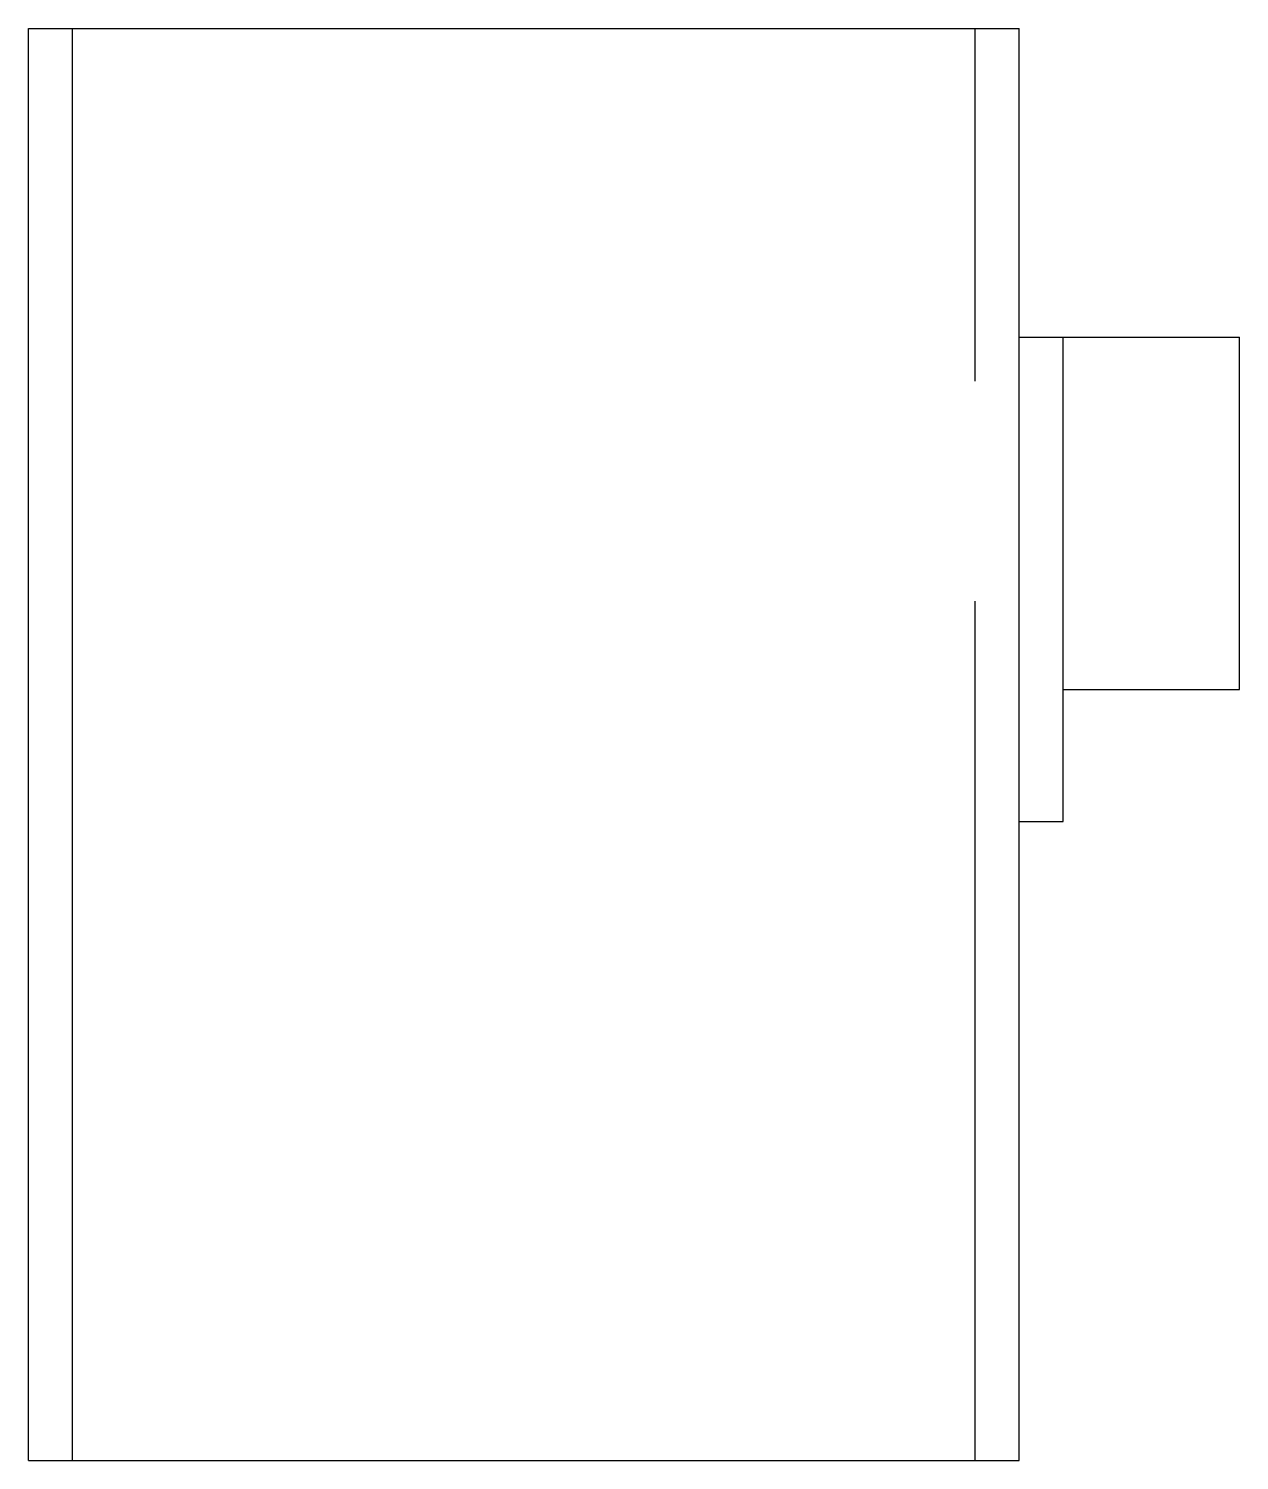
# Model space of a CAD drawing. Extents: x 0 to 0.55, y -0.65 to 0.
import ezdxf

# ---------------------------------------------------------------- set-up
doc = ezdxf.new("R2010")
doc.units = 0
doc.header["$LTSCALE"] = 0.0006
doc.header["$MEASUREMENT"] = 0
doc.linetypes.add('HIDDEN2', pattern=[4.6875, 3.125, -1.5625])
doc.layers.get('0').update_dxf_attribs({"linetype": 'CONTINUOUS'})

msp = doc.modelspace()

# ---------------------------------------------------------------- linework, layer by layer
for points in [[(0, 0), (0.45, 0)], [(0, -0.65), (0, 0)], [(0.02, -0.65), (0.02, 0)], [(0.43, -0.14), (0.43, 0)], [(0.45, -0.14), (0.45, 0)], [(0.45, -0.14), (0.55, -0.14)], [(0.55, -0.3), (0.55, -0.14)], [(0.47, -0.3), (0.55, -0.3)], [(0.47, -0.36), (0.47, -0.3)], [(0.43, -0.65), (0.43, -0.36)], [(0.45, -0.36), (0.47, -0.36)], [(0.45, -0.65), (0.45, -0.36)], [(0, -0.65), (0.45, -0.65)]]:
    msp.add_lwpolyline(points)
at = {"linetype": 'HIDDEN2'}
msp.add_lwpolyline([(0.43, -0.36), (0.43, -0.14)], dxfattribs=at)
at = {"linetype": 'Continuous'}
for points in [[(0.45, -0.36), (0.45, -0.14)], [(0.47, -0.3), (0.47, -0.14)]]:
    msp.add_lwpolyline(points, dxfattribs=at)

doc.saveas('drawing.dxf')
